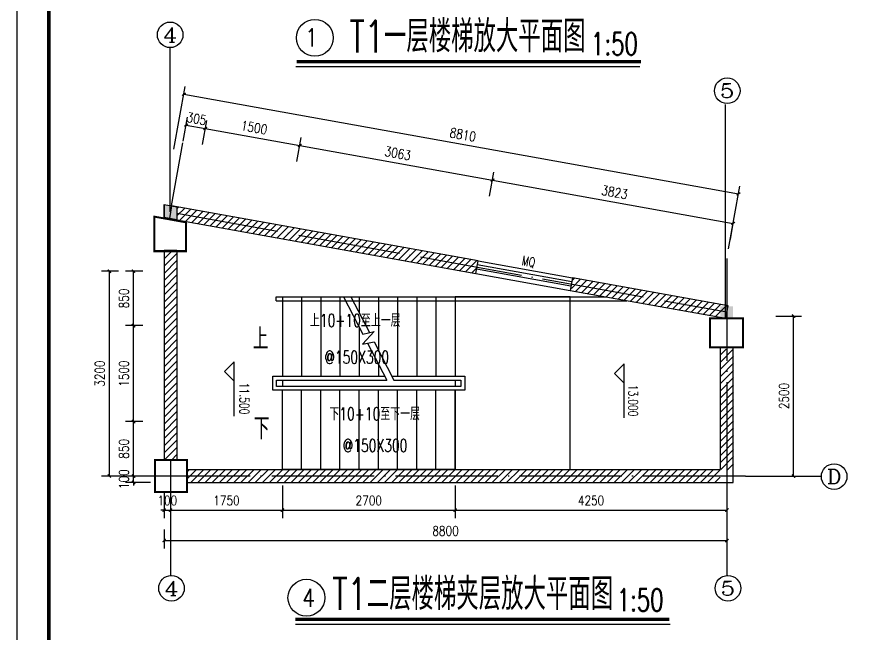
# Model space of a CAD drawing. Header units: millimetres. Extents: x 591771 to 1936534, y -622016 to 355666.
# Drawn here: x 691156 to 717465, y 182249 to 201542 of the extents above; entities that cross this region are included whole.
import ezdxf
from ezdxf.enums import TextEntityAlignment as Align

# ---------------------------------------------------------------- set-up
doc = ezdxf.new("R2010")
doc.units = ezdxf.units.MM
doc.header["$LTSCALE"] = 80
doc.linetypes.add('DOTE', pattern=[2.42, 2, -0.2, 0.02, -0.2])
for name, color, linetype in [('\\M+5BDA8-\\M+5B1EA\\M+5B8DF', 3, 'Continuous'), ('\\M+5BDA8-\\M+5B3DF\\M+5B4E7', 3, 'Continuous'), ('\\M+5BDA8-\\M+5B4B0', 4, 'Continuous'), ('\\M+5BDA8-\\M+5BCFD\\M+5CDB7', 3, 'Continuous'), ('\\M+5BDA8-\\M+5C2A5\\M+5CCDD', 2, 'Continuous'), ('\\M+5BDA8-\\M+5C3C5\\M+5B4B0\\M+5B1E0\\M+5BAC5', 7, 'Continuous'), ('\\M+5BDA8-\\M+5C7BD-\\M+5D7A9', 31, 'Continuous'), ('\\M+5BDA8-\\M+5D6E1', 17, 'DOTE'), ('\\M+5BDA8-\\M+5D6E1-\\M+5B1EA\\M+5D7A2', 3, 'Continuous'), ('\\M+5C1A2\\M+5C3E6\\M+5CFDF\\M+5CCF51', 7, 'Continuous'), ('\\M+5C1A2\\M+5C3E6\\M+5CFDF\\M+5CCF55', 140, 'Continuous'), ('\\M+5C1A2\\M+5C3E6\\M+5CFF4\\M+5CCF53', 252, 'Continuous'), ('\\M+5CDBC\\M+5BFF2', 252, 'Continuous'), ('AXIS', 3, 'Continuous'), ('AXIS_TEXT', 7, 'Continuous'), ('DIM_SYMB', 3, 'Continuous'), ('PUB_TAB', 7, 'Continuous'), ('PUB_TEXT', 7, 'Continuous'), ('WALL', 31, 'Continuous')]:
    doc.layers.add(name, color=color, linetype=linetype)
doc.styles.add('_HZTXT', font='txt.shx', dxfattribs={"width": 0.8, "bigfont": 'hztxt.shx'})
doc.styles.add('A-AXIS-LABEL', font='COMPLEX', dxfattribs={"bigfont": 'GBCBIG'})
doc.styles.add('A-STANDARD', font='SIMPLEX', dxfattribs={"bigfont": 'GBCBIG'})
doc.styles.add('A-WIN-LABEL', font='SIMPLEX', dxfattribs={"bigfont": 'GBCBIG'})
doc.styles.add('DIM_FONT', font='SIMPLEX.shx', dxfattribs={"width": 0.8})
doc.dimstyles.new('DIMN50', dxfattribs={"dimscale": 0.5, "dimtxt": 300, "dimasz": 100, "dimexe": 250, "dimexo": 300, "dimgap": 150, "dimtad": 1, "dimdec": 0, "dimzin": 0, "dimdsep": 46, "dimtxsty": 'DIM_FONT', "dimblk": 'ARCHTICK', "dimcen": 0.09, "dimclrt": 7, "dimazin": 2, "dimtfac": 1, "dimtdec": 0, "dimtix": 1, "dimtmove": 2, "dimatfit": 3, "dimldrblk": 'ARCHTICK', "dimfxl": 0, "dimtolj": 1, "dimtzin": 0, "dimarcsym": 0})

# ---------------------------------------------------------------- blocks, each defined once
blk = doc.blocks.new('\\M+5B6FE\\M+5CEAC\\M+5B4B0\\M+5BFE2$\\M+5CFB5\\M+5CDB3\\M+5CDBC\\M+5BFE2$00000001')
at = {"color": 0}
for points in [[(-0.5, 0.5), (-0.5, -0.5)], [(-0.5, 0.5), (0.5, 0.5)], [(0.5, -0.5), (0.5, 0.5)], [(0.5, 0.1667), (-0.5, 0.1667)], [(0.5, -0.1667), (-0.5, -0.1667)], [(-0.5, -0.5), (0.5, -0.5)]]:
    blk.add_lwpolyline(points, dxfattribs=at)
blk = doc.blocks.new('_ArchTick')
at = {"color": 0, "linetype": 'ByBlock', "const_width": 0.4}
blk.add_lwpolyline([(-0.5, -0.5), (0.5, 0.5)], dxfattribs=at)
blk = doc.blocks.new('*D963')
at = {"layer": '\\M+5BDA8-\\M+5B3DF\\M+5B4E7', "color": 0, "lineweight": -2, "transparency": 16777216}
for p, q in [((700987, 192839), (700719, 192839)), ((700844, 191989), (700844, 192839)), ((700987, 191989), (700719, 191989))]:
    blk.add_line(p, q, dxfattribs=at)
at = {"layer": 'Defpoints', "color": 0, "transparency": 16777216}
for p in [(700844, 192839), (701137, 192839), (701137, 191989)]:
    blk.add_point(p, dxfattribs=at)
at = {"layer": '\\M+5BDA8-\\M+5B3DF\\M+5B4E7', "color": 0, "lineweight": -2, "transparency": 16777216, "xscale": 50, "yscale": 50, "zscale": 50}
for p, rotation in [((700844, 192839), 90), ((700844, 191989), 270)]:
    blk.add_blockref('_ArchTick', p, dxfattribs=dict(at, rotation=rotation))
at = {"layer": '\\M+5BDA8-\\M+5B3DF\\M+5B4E7', "color": 7, "transparency": 16777216, "insert": (700694, 192414), "char_height": 150, "attachment_point": 5, "rotation": 90, "style": 'DIM_FONT'}
blk.add_mtext('\\A1;850', dxfattribs=at)
blk = doc.blocks.new('*D964')
at = {"layer": '\\M+5BDA8-\\M+5B3DF\\M+5B4E7', "color": 0, "lineweight": -2, "transparency": 16777216}
for p, q in [((700987, 194339), (700719, 194339)), ((700844, 192839), (700844, 194339)), ((700987, 192839), (700719, 192839))]:
    blk.add_line(p, q, dxfattribs=at)
at = {"layer": 'Defpoints', "color": 0, "transparency": 16777216}
for p in [(700844, 194339), (701137, 194339), (701137, 192839)]:
    blk.add_point(p, dxfattribs=at)
at = {"layer": '\\M+5BDA8-\\M+5B3DF\\M+5B4E7', "color": 0, "lineweight": -2, "transparency": 16777216, "xscale": 50, "yscale": 50, "zscale": 50}
for p, rotation in [((700844, 194339), 90), ((700844, 192839), 270)]:
    blk.add_blockref('_ArchTick', p, dxfattribs=dict(at, rotation=rotation))
at = {"layer": '\\M+5BDA8-\\M+5B3DF\\M+5B4E7', "color": 7, "transparency": 16777216, "insert": (700694, 193589), "char_height": 150, "attachment_point": 5, "rotation": 90, "style": 'DIM_FONT'}
blk.add_mtext('\\A1;1500', dxfattribs=at)
blk = doc.blocks.new('*D965')
at = {"layer": '\\M+5BDA8-\\M+5B3DF\\M+5B4E7', "color": 0, "lineweight": -2, "transparency": 16777216}
for p, q in [((700987, 195189), (700719, 195189)), ((700844, 194339), (700844, 195189)), ((700987, 194339), (700719, 194339))]:
    blk.add_line(p, q, dxfattribs=at)
at = {"layer": 'Defpoints', "color": 0, "transparency": 16777216}
for p in [(700844, 195189), (701137, 195189), (701137, 194339)]:
    blk.add_point(p, dxfattribs=at)
at = {"layer": '\\M+5BDA8-\\M+5B3DF\\M+5B4E7', "color": 0, "lineweight": -2, "transparency": 16777216, "xscale": 50, "yscale": 50, "zscale": 50}
for p, rotation in [((700844, 195189), 90), ((700844, 194339), 270)]:
    blk.add_blockref('_ArchTick', p, dxfattribs=dict(at, rotation=rotation))
at = {"layer": '\\M+5BDA8-\\M+5B3DF\\M+5B4E7', "color": 7, "transparency": 16777216, "insert": (700694, 194764), "char_height": 150, "attachment_point": 5, "rotation": 90, "style": 'DIM_FONT'}
blk.add_mtext('\\A1;850', dxfattribs=at)
blk = doc.blocks.new('*D966')
at = {"layer": '\\M+5BDA8-\\M+5B3DF\\M+5B4E7', "color": 0, "lineweight": -2, "transparency": 16777216}
for p, q in [((700609, 195189), (700341, 195189)), ((700466, 191989), (700466, 195189)), ((700609, 191989), (700341, 191989))]:
    blk.add_line(p, q, dxfattribs=at)
at = {"layer": 'Defpoints', "color": 0, "transparency": 16777216}
for p in [(700466, 195189), (700759, 195189), (700759, 191989)]:
    blk.add_point(p, dxfattribs=at)
at = {"layer": '\\M+5BDA8-\\M+5B3DF\\M+5B4E7', "color": 0, "lineweight": -2, "transparency": 16777216, "xscale": 50, "yscale": 50, "zscale": 50}
for p, rotation in [((700466, 195189), 90), ((700466, 191989), 270)]:
    blk.add_blockref('_ArchTick', p, dxfattribs=dict(at, rotation=rotation))
at = {"layer": '\\M+5BDA8-\\M+5B3DF\\M+5B4E7', "color": 7, "transparency": 16777216, "insert": (700316, 193589), "char_height": 150, "attachment_point": 5, "rotation": 90, "style": 'DIM_FONT'}
blk.add_mtext('\\A1;3200', dxfattribs=at)
blk = doc.blocks.new('*D967')
at = {"layer": '\\M+5BDA8-\\M+5B3DF\\M+5B4E7', "color": 0, "lineweight": -2, "transparency": 16777216}
for p, q in [((701107, 191989), (700719, 191989)), ((700844, 191989), (700844, 192039)), ((700844, 191889), (700844, 191989)), ((701107, 191889), (700719, 191889)), ((700844, 191889), (700844, 191839))]:
    blk.add_line(p, q, dxfattribs=at)
at = {"layer": 'Defpoints', "color": 0, "transparency": 16777216}
for p in [(700844, 191989), (701257, 191989), (701257, 191889)]:
    blk.add_point(p, dxfattribs=at)
at = {"layer": '\\M+5BDA8-\\M+5B3DF\\M+5B4E7', "color": 0, "lineweight": -2, "transparency": 16777216, "xscale": 50, "yscale": 50, "zscale": 50}
for p, rotation in [((700844, 191989), 270), ((700844, 191889), 90)]:
    blk.add_blockref('_ArchTick', p, dxfattribs=dict(at, rotation=rotation))
at = {"layer": '\\M+5BDA8-\\M+5B3DF\\M+5B4E7', "color": 7, "transparency": 16777216, "insert": (700694, 191939), "char_height": 150, "attachment_point": 5, "rotation": 90, "style": 'DIM_FONT'}
blk.add_mtext('\\A1;100', dxfattribs=at)
blk = doc.blocks.new('*D968')
at = {"layer": '\\M+5BDA8-\\M+5B3DF\\M+5B4E7', "color": 0, "lineweight": -2, "transparency": 16777216}
for p, q in [((701422, 191839), (701422, 191331)), ((703172, 191839), (703172, 191331)), ((701422, 191456), (703172, 191456))]:
    blk.add_line(p, q, dxfattribs=at)
at = {"layer": 'Defpoints', "color": 0, "transparency": 16777216}
for p in [(701422, 191989), (703172, 191989), (703172, 191456)]:
    blk.add_point(p, dxfattribs=at)
at = {"layer": '\\M+5BDA8-\\M+5B3DF\\M+5B4E7', "color": 0, "lineweight": -2, "transparency": 16777216, "xscale": 50, "yscale": 50, "zscale": 50, "rotation": 180}
blk.add_blockref('_ArchTick', (701422, 191456), dxfattribs=at)
at = {"layer": '\\M+5BDA8-\\M+5B3DF\\M+5B4E7', "color": 0, "lineweight": -2, "transparency": 16777216, "xscale": 50, "yscale": 50, "zscale": 50}
blk.add_blockref('_ArchTick', (703172, 191456), dxfattribs=at)
at = {"layer": '\\M+5BDA8-\\M+5B3DF\\M+5B4E7', "color": 7, "transparency": 16777216, "insert": (702297, 191606), "char_height": 150, "attachment_point": 5, "style": 'DIM_FONT'}
blk.add_mtext('\\A1;1750', dxfattribs=at)
blk = doc.blocks.new('*D969')
at = {"layer": '\\M+5BDA8-\\M+5B3DF\\M+5B4E7', "color": 0, "lineweight": -2, "transparency": 16777216}
for p, q in [((703172, 191839), (703172, 191331)), ((705872, 191839), (705872, 191331)), ((703172, 191456), (705872, 191456))]:
    blk.add_line(p, q, dxfattribs=at)
at = {"layer": 'Defpoints', "color": 0, "transparency": 16777216}
for p in [(703172, 191989), (705872, 191989), (705872, 191456)]:
    blk.add_point(p, dxfattribs=at)
at = {"layer": '\\M+5BDA8-\\M+5B3DF\\M+5B4E7', "color": 0, "lineweight": -2, "transparency": 16777216, "xscale": 50, "yscale": 50, "zscale": 50, "rotation": 180}
blk.add_blockref('_ArchTick', (703172, 191456), dxfattribs=at)
at = {"layer": '\\M+5BDA8-\\M+5B3DF\\M+5B4E7', "color": 0, "lineweight": -2, "transparency": 16777216, "xscale": 50, "yscale": 50, "zscale": 50}
blk.add_blockref('_ArchTick', (705872, 191456), dxfattribs=at)
at = {"layer": '\\M+5BDA8-\\M+5B3DF\\M+5B4E7', "color": 7, "transparency": 16777216, "insert": (704522, 191606), "char_height": 150, "attachment_point": 5, "style": 'DIM_FONT'}
blk.add_mtext('\\A1;2700', dxfattribs=at)
blk = doc.blocks.new('*D970')
at = {"layer": '\\M+5BDA8-\\M+5B3DF\\M+5B4E7', "color": 0, "lineweight": -2, "transparency": 16777216}
for p, q in [((705872, 191839), (705872, 191331)), ((710122, 191839), (710122, 191331)), ((705872, 191456), (710122, 191456))]:
    blk.add_line(p, q, dxfattribs=at)
at = {"layer": 'Defpoints', "color": 0, "transparency": 16777216}
for p in [(705872, 191989), (710122, 191989), (710122, 191456)]:
    blk.add_point(p, dxfattribs=at)
at = {"layer": '\\M+5BDA8-\\M+5B3DF\\M+5B4E7', "color": 0, "lineweight": -2, "transparency": 16777216, "xscale": 50, "yscale": 50, "zscale": 50, "rotation": 180}
blk.add_blockref('_ArchTick', (705872, 191456), dxfattribs=at)
at = {"layer": '\\M+5BDA8-\\M+5B3DF\\M+5B4E7', "color": 0, "lineweight": -2, "transparency": 16777216, "xscale": 50, "yscale": 50, "zscale": 50}
blk.add_blockref('_ArchTick', (710122, 191456), dxfattribs=at)
at = {"layer": '\\M+5BDA8-\\M+5B3DF\\M+5B4E7', "color": 7, "transparency": 16777216, "insert": (707997, 191606), "char_height": 150, "attachment_point": 5, "style": 'DIM_FONT'}
blk.add_mtext('\\A1;4250', dxfattribs=at)
blk = doc.blocks.new('*D971')
at = {"layer": '\\M+5BDA8-\\M+5B3DF\\M+5B4E7', "color": 0, "lineweight": -2, "transparency": 16777216}
for p, q in [((701322, 191753), (701322, 191331)), ((701422, 191753), (701422, 191331)), ((701322, 191456), (701272, 191456)), ((701322, 191456), (701422, 191456)), ((701422, 191456), (701472, 191456))]:
    blk.add_line(p, q, dxfattribs=at)
at = {"layer": 'Defpoints', "color": 0, "transparency": 16777216}
for p in [(701322, 191903), (701422, 191903), (701422, 191456)]:
    blk.add_point(p, dxfattribs=at)
at = {"layer": '\\M+5BDA8-\\M+5B3DF\\M+5B4E7', "color": 0, "lineweight": -2, "transparency": 16777216, "xscale": 50, "yscale": 50, "zscale": 50}
blk.add_blockref('_ArchTick', (701322, 191456), dxfattribs=at)
at = {"layer": '\\M+5BDA8-\\M+5B3DF\\M+5B4E7', "color": 0, "lineweight": -2, "transparency": 16777216, "xscale": 50, "yscale": 50, "zscale": 50, "rotation": 180}
blk.add_blockref('_ArchTick', (701422, 191456), dxfattribs=at)
at = {"layer": '\\M+5BDA8-\\M+5B3DF\\M+5B4E7', "color": 7, "transparency": 16777216, "insert": (701372, 191606), "char_height": 150, "attachment_point": 5, "style": 'DIM_FONT'}
blk.add_mtext('\\A1;100', dxfattribs=at)
blk = doc.blocks.new('*D972')
at = {"layer": '\\M+5BDA8-\\M+5B3DF\\M+5B4E7', "color": 0, "lineweight": -2, "transparency": 16777216}
for p, q in [((701322, 191154), (701322, 190856)), ((710122, 191154), (710122, 190856)), ((701322, 190981), (710122, 190981))]:
    blk.add_line(p, q, dxfattribs=at)
at = {"layer": 'Defpoints', "color": 0, "transparency": 16777216}
for p in [(701322, 191304), (710122, 191304), (710122, 190981)]:
    blk.add_point(p, dxfattribs=at)
at = {"layer": '\\M+5BDA8-\\M+5B3DF\\M+5B4E7', "color": 0, "lineweight": -2, "transparency": 16777216, "xscale": 50, "yscale": 50, "zscale": 50, "rotation": 180}
blk.add_blockref('_ArchTick', (701322, 190981), dxfattribs=at)
at = {"layer": '\\M+5BDA8-\\M+5B3DF\\M+5B4E7', "color": 0, "lineweight": -2, "transparency": 16777216, "xscale": 50, "yscale": 50, "zscale": 50}
blk.add_blockref('_ArchTick', (710122, 190981), dxfattribs=at)
at = {"layer": '\\M+5BDA8-\\M+5B3DF\\M+5B4E7', "color": 7, "transparency": 16777216, "insert": (705722, 191131), "char_height": 150, "attachment_point": 5, "style": 'DIM_FONT'}
blk.add_mtext('\\A1;8800', dxfattribs=at)
blk = doc.blocks.new('*D973')
at = {"layer": '\\M+5BDA8-\\M+5B3DF\\M+5B4E7', "color": 0, "lineweight": -2, "transparency": 16777216}
for p, q in [((701621, 197221), (701688, 197596)), ((701666, 197473), (701966, 197419)), ((701921, 197168), (701988, 197542))]:
    blk.add_line(p, q, dxfattribs=at)
at = {"layer": 'Defpoints', "color": 0, "transparency": 16777216}
for p in [(701966, 197419), (701594, 197074), (701894, 197020)]:
    blk.add_point(p, dxfattribs=at)
at = {"layer": '\\M+5BDA8-\\M+5B3DF\\M+5B4E7', "color": 0, "lineweight": -2, "transparency": 16777216, "xscale": 50, "yscale": 50, "zscale": 50}
for p, rotation in [((701666, 197473), 169.8236399644768), ((701966, 197419), 349.8236399644767)]:
    blk.add_blockref('_ArchTick', p, dxfattribs=dict(at, rotation=rotation))
at = {"layer": '\\M+5BDA8-\\M+5B3DF\\M+5B4E7', "color": 7, "transparency": 16777216, "insert": (701829, 197571), "char_height": 150, "attachment_point": 5, "rotation": 349.8236, "style": 'DIM_FONT'}
blk.add_mtext('\\A1;305', dxfattribs=at)
blk = doc.blocks.new('*D974')
at = {"layer": '\\M+5BDA8-\\M+5B3DF\\M+5B4E7', "color": 0, "lineweight": -2, "transparency": 16777216}
for p, q in [((701921, 197168), (701988, 197542)), ((701966, 197419), (703442, 197154)), ((703397, 196903), (703464, 197277))]:
    blk.add_line(p, q, dxfattribs=at)
at = {"layer": 'Defpoints', "color": 0, "transparency": 16777216}
for p in [(703442, 197154), (701894, 197020), (703370, 196755)]:
    blk.add_point(p, dxfattribs=at)
at = {"layer": '\\M+5BDA8-\\M+5B3DF\\M+5B4E7', "color": 0, "lineweight": -2, "transparency": 16777216, "xscale": 50, "yscale": 50, "zscale": 50}
for p, rotation in [((701966, 197419), 169.8236399644771), ((703442, 197154), 349.8236399644771)]:
    blk.add_blockref('_ArchTick', p, dxfattribs=dict(at, rotation=rotation))
at = {"layer": '\\M+5BDA8-\\M+5B3DF\\M+5B4E7', "color": 7, "transparency": 16777216, "insert": (702730, 197434), "char_height": 150, "attachment_point": 5, "rotation": 349.8236, "style": 'DIM_FONT'}
blk.add_mtext('\\A1;1500', dxfattribs=at)
blk = doc.blocks.new('*D975')
at = {"layer": '\\M+5BDA8-\\M+5B3DF\\M+5B4E7', "color": 0, "lineweight": -2, "transparency": 16777216}
for p, q in [((703397, 196903), (703464, 197277)), ((703442, 197154), (706457, 196613)), ((706412, 196361), (706479, 196736))]:
    blk.add_line(p, q, dxfattribs=at)
at = {"layer": 'Defpoints', "color": 0, "transparency": 16777216}
for p in [(703370, 196755), (706457, 196613), (706385, 196214)]:
    blk.add_point(p, dxfattribs=at)
at = {"layer": '\\M+5BDA8-\\M+5B3DF\\M+5B4E7', "color": 0, "lineweight": -2, "transparency": 16777216, "xscale": 50, "yscale": 50, "zscale": 50}
for p, rotation in [((703442, 197154), 169.8236399644766), ((706457, 196613), 349.8236399644766)]:
    blk.add_blockref('_ArchTick', p, dxfattribs=dict(at, rotation=rotation))
at = {"layer": '\\M+5BDA8-\\M+5B3DF\\M+5B4E7', "color": 7, "transparency": 16777216, "insert": (704976, 197031), "char_height": 150, "attachment_point": 5, "rotation": 349.8236, "style": 'DIM_FONT'}
blk.add_mtext('\\A1;3063', dxfattribs=at)
blk = doc.blocks.new('*D976')
at = {"layer": '\\M+5BDA8-\\M+5B3DF\\M+5B4E7', "color": 0, "lineweight": -2, "transparency": 16777216}
for p, q in [((706412, 196361), (706479, 196736)), ((706457, 196613), (710220, 195937)), ((710175, 195686), (710242, 196060))]:
    blk.add_line(p, q, dxfattribs=at)
at = {"layer": 'Defpoints', "color": 0, "transparency": 16777216}
for p in [(706385, 196214), (710220, 195937), (710148, 195538)]:
    blk.add_point(p, dxfattribs=at)
at = {"layer": '\\M+5BDA8-\\M+5B3DF\\M+5B4E7', "color": 0, "lineweight": -2, "transparency": 16777216, "xscale": 50, "yscale": 50, "zscale": 50}
for p, rotation in [((706457, 196613), 169.8236399644766), ((710220, 195937), 349.8236399644766)]:
    blk.add_blockref('_ArchTick', p, dxfattribs=dict(at, rotation=rotation))
at = {"layer": '\\M+5BDA8-\\M+5B3DF\\M+5B4E7', "color": 7, "transparency": 16777216, "insert": (708365, 196423), "char_height": 150, "attachment_point": 5, "rotation": 349.8236, "style": 'DIM_FONT'}
blk.add_mtext('\\A1;3823', dxfattribs=at)
blk = doc.blocks.new('*D977')
at = {"layer": '\\M+5BDA8-\\M+5B3DF\\M+5B4E7', "color": 0, "lineweight": -2, "transparency": 16777216}
for p, q in [((701476, 197095), (701653, 198077)), ((701631, 197954), (710302, 196397)), ((710148, 195538), (710325, 196520))]:
    blk.add_line(p, q, dxfattribs=at)
at = {"layer": 'Defpoints', "color": 0, "transparency": 16777216}
for p in [(701450, 196947), (710302, 196397), (710122, 195391)]:
    blk.add_point(p, dxfattribs=at)
at = {"layer": '\\M+5BDA8-\\M+5B3DF\\M+5B4E7', "color": 0, "lineweight": -2, "transparency": 16777216, "xscale": 50, "yscale": 50, "zscale": 50}
for p, rotation in [((701631, 197954), 169.8236971619176), ((710302, 196397), 349.8236971619177)]:
    blk.add_blockref('_ArchTick', p, dxfattribs=dict(at, rotation=rotation))
at = {"layer": '\\M+5BDA8-\\M+5B3DF\\M+5B4E7', "color": 7, "transparency": 16777216, "insert": (705993, 197323), "char_height": 150, "attachment_point": 5, "rotation": 349.8237, "style": 'DIM_FONT'}
blk.add_mtext('\\A1;8810', dxfattribs=at)
blk = doc.blocks.new('*D978')
at = {"layer": '\\M+5BDA8-\\M+5B3DF\\M+5B4E7', "color": 0, "lineweight": -2, "transparency": 16777216}
for p, q in [((710888, 194489), (711289, 194489)), ((711164, 191989), (711164, 194489)), ((710888, 191989), (711289, 191989))]:
    blk.add_line(p, q, dxfattribs=at)
at = {"layer": 'Defpoints', "color": 0, "transparency": 16777216}
for p in [(710738, 194489), (711164, 194489), (710738, 191989)]:
    blk.add_point(p, dxfattribs=at)
at = {"layer": '\\M+5BDA8-\\M+5B3DF\\M+5B4E7', "color": 0, "lineweight": -2, "transparency": 16777216, "xscale": 50, "yscale": 50, "zscale": 50}
for p, rotation in [((711164, 194489), 90), ((711164, 191989), 270)]:
    blk.add_blockref('_ArchTick', p, dxfattribs=dict(at, rotation=rotation))
at = {"layer": '\\M+5BDA8-\\M+5B3DF\\M+5B4E7', "color": 7, "transparency": 16777216, "insert": (711014, 193239), "char_height": 150, "attachment_point": 5, "rotation": 90, "style": 'DIM_FONT'}
blk.add_mtext('\\A1;2500', dxfattribs=at)
blk = doc.blocks.new('Y4')
at = {"layer": '\\M+5C1A2\\M+5C3E6\\M+5CFF4\\M+5CCF53'}
for points in [[(701321.8, 196233.5), (701321.8, 196030.3), (701521.8, 195994.4), (701521.8, 196197.6)], [(710018.8, 194438.8), (710218.8, 194438.8), (710218.8, 194638.8), (710018.8, 194638.8)]]:
    blk.add_hatch(color=256, dxfattribs=at).paths.add_polyline_path(points)
h = blk.add_hatch(dxfattribs=at)
h.set_pattern_fill('ANSI31', color=256, scale=50, style=0)
h.set_pattern_definition([(45, (96029.86, 494545.14), (-56.126601, 56.126601), [])])
h.paths.add_polyline_path([(706230.6, 195352.4), (701521.8, 196197.6), (701521.8, 195994.4), (706195.2, 195155.5)])
h = blk.add_hatch(dxfattribs=at)
h.set_pattern_fill('ANSI31', color=256, scale=50, style=0)
h.set_pattern_definition([(45, (74044.12, 494761.55), (-56.126601, 56.126601), [])])
h.paths.add_polyline_path([(701521.8, 195512.4), (701321.8, 195512.4), (701321.8, 192238.6), (701521.8, 192238.6)])
h = blk.add_hatch(dxfattribs=at)
h.set_pattern_fill('ANSI31', color=256, scale=50, style=0)
h.set_pattern_definition([(45, (96032.49, 494543.88), (-56.126601, 56.126601), [])])
h.paths.add_polyline_path([(701682, 192087.3), (701682, 191887.3), (710016, 191887.3), (710016, 192087.3)])
h.paths.add_polyline_path([(710224.4, 193971.5), (710024.4, 193971.5), (710024.4, 192087.3), (710224.4, 192087.3)])
h.paths.add_polyline_path([(710142.1, 194649.5), (707709.6, 195086.1), (707686.5, 194887.1), (710008.9, 194470.2)])
at = {"layer": '\\M+5BDA8-\\M+5B1EA\\M+5B8DF'}
for p, q in [((702268.3, 193621.9), (702418.3, 193771.9)), ((702418.3, 192926.9), (702418.3, 193771.9)), ((708363.3, 193590.8), (708513.3, 193740.8)), ((708513.3, 192895.8), (708513.3, 193740.8)), ((702268.3, 193621.9), (702418.3, 193471.9)), ((708363.3, 193590.8), (708513.3, 193440.8))]:
    blk.add_line(p, q, dxfattribs=at)
at = {"layer": '\\M+5BDA8-\\M+5BCFD\\M+5CDB7'}
for points in [[(703021.8, 194138.6, 0, 0, 0), (704071.8, 194138.6, 80, 0, 0), (704371.8, 194138.6, 0, 0, 0)], [(703021.8, 192738.6, 0, 0, 0), (706771.8, 192738.6, 0, 0, 0), (706771.8, 194138.6, 0, 0, 0), (704971.8, 194138.6, 80, 0, 0), (704671.8, 194138.6, 0, 0, 0)]]:
    blk.add_lwpolyline(points, format="xyseb", dxfattribs=at)
at = {"layer": '\\M+5BDA8-\\M+5C2A5\\M+5CCDD'}
for p, q in [((703171.8, 194788.6), (704127.7, 194788.6)), ((703171.8, 194788.6), (703171.8, 193548.6)), ((703471.8, 194788.6), (703471.8, 193548.6)), ((703771.8, 194788.6), (703771.8, 193548.6)), ((704071.8, 194788.6), (704071.8, 193548.6)), ((704127.7, 194788.6), (704429.8, 194207.1)), ((704240.4, 194788.6), (705871.8, 194788.6)), ((704240.4, 194788.6), (704530.9, 194229.4)), ((704371.8, 194788.6), (704371.8, 194535.7)), ((704671.8, 194788.6), (704671.8, 193958.3)), ((704971.8, 194788.6), (704971.8, 193548.6)), ((705271.8, 194788.6), (705271.8, 193548.6)), ((705571.8, 194788.6), (705571.8, 193548.6)), ((705871.8, 194788.6), (705871.8, 193548.6)), ((707671.8, 194788.6), (705871.8, 194788.6)), ((705871.8, 194788.6), (705871.8, 193548.6)), ((707671.8, 192088.6), (707671.8, 194788.6)), ((704371.8, 194318.8), (704371.8, 193548.6)), ((704604.1, 194245.6), (704422.2, 194047.4)), ((704429.8, 194207.1), (704604.1, 194245.6)), ((704422.2, 194047.4), (704604.6, 194087.7)), ((704503.5, 194065.4), (704803.2, 193488.6)), ((704604.6, 194087.7), (704915.9, 193488.6)), ((704671.8, 193741.4), (704671.8, 193548.6)), ((703021.8, 193328.6), (703021.8, 193548.6)), ((703021.8, 193548.6), (704772, 193548.6)), ((704884.7, 193548.6), (706021.8, 193548.6)), ((706021.8, 193548.6), (706021.8, 193328.6)), ((703081.8, 193388.6), (703081.8, 193488.6)), ((703081.8, 193488.6), (704803.2, 193488.6)), ((705961.8, 193388.6), (703081.8, 193388.6)), ((703171.8, 193488.6), (704803.2, 193488.6)), ((703171.8, 193488.6), (703171.8, 193388.6)), ((705871.8, 193388.6), (703171.8, 193388.6)), ((704915.9, 193488.6), (705871.8, 193488.6)), ((704915.9, 193488.6), (705961.8, 193488.6)), ((705871.8, 193488.6), (705871.8, 193388.6)), ((705961.8, 193488.6), (705961.8, 193388.6)), ((706021.8, 193328.6), (703021.8, 193328.6)), ((703171.8, 192088.6), (703171.8, 193328.6)), ((703471.8, 192088.6), (703471.8, 193328.6)), ((703771.8, 192088.6), (703771.8, 193328.6)), ((704071.8, 192088.6), (704071.8, 193328.6)), ((704371.8, 192088.6), (704371.8, 193328.6)), ((704671.8, 192088.6), (704671.8, 193328.6)), ((704971.8, 192088.6), (704971.8, 193328.6)), ((705271.8, 192088.6), (705271.8, 193328.6)), ((705571.8, 192088.6), (705571.8, 193328.6)), ((705871.8, 192088.6), (705871.8, 193328.6)), ((705871.8, 193328.6), (705871.8, 192088.6)), ((705871.8, 192088.6), (703171.8, 192088.6)), ((705871.8, 192088.6), (707671.8, 192088.6))]:
    blk.add_line(p, q, dxfattribs=at)
at = {"layer": '\\M+5BDA8-\\M+5C7BD-\\M+5D7A9'}
for p, q in [((701439.5, 196212.4), (701404.1, 196015.6)), ((706230.6, 195352.4), (701439.5, 196212.4)), ((701404.1, 196015.6), (706195.2, 195155.5)), ((701321.8, 195512.4), (701321.8, 192238.6)), ((701521.8, 195512.4), (701321.8, 195512.4)), ((701521.8, 195512.4), (701521.8, 192238.6)), ((706195.2, 195155.5), (706230.6, 195352.4)), ((707707, 195087.4), (707671.6, 194890.5)), ((710139.5, 194650.7), (707707, 195087.4)), ((707671.6, 194890.5), (710104.1, 194453.9)), ((710104.1, 194453.9), (710139.5, 194650.7)), ((710021.8, 192088.6), (710021.8, 194000.4)), ((710021.8, 194000.4), (710221.8, 194000.4)), ((710221.8, 191888.6), (710221.8, 194000.4)), ((701521.8, 192238.6), (701321.8, 192238.6)), ((701679.3, 192088.6), (710021.8, 192088.6)), ((701679.3, 192088.6), (701679.3, 191888.6)), ((701679.3, 191888.6), (710221.8, 191888.6))]:
    blk.add_line(p, q, dxfattribs=at)
at = {"layer": '\\M+5BDA8-\\M+5D6E1', "ltscale": 10}
for p, q in [((701521.8, 196096), (710121.8, 194552.3)), ((710121.8, 195390.6), (710121.8, 191392)), ((710413.2, 191988.6), (700471.8, 191988.6))]:
    blk.add_line(p, q, dxfattribs=at)
at = {"layer": '\\M+5BDA8-\\M+5D6E1-\\M+5B1EA\\M+5D7A2'}
for p, q in [((701416, 196115), (701416, 198681.6)), ((710098.4, 194454.9), (710098.4, 197796.4)), ((701421.8, 192238.6), (701421.8, 190428.8)), ((710121.8, 192238.6), (710121.8, 190428.8)), ((710413.2, 191988.6), (711599.1, 191988.6))]:
    blk.add_line(p, q, dxfattribs=at)
for centre in [(701416.5, 198883.4), (710126.1, 198009.5), (711797.9, 191980.7), (701437.3, 190234.9), (710137.3, 190234.9)]:
    blk.add_circle(centre, 200, dxfattribs=at)
at = {"layer": '\\M+5C1A2\\M+5C3E6\\M+5CFDF\\M+5CCF55'}
for p, q in [((701439.5, 196212.4), (701616.1, 197196.7)), ((701321.8, 196233.5), (701321.8, 196012.4)), ((701321.8, 196233.5), (701521.8, 196197.6)), ((701521.8, 196197.6), (701521.8, 195994.4)), ((703071.8, 194728.6), (703071.8, 194788.6)), ((703071.8, 194788.6), (708226.6, 194788.6)), ((703071.8, 194728.6), (708556.9, 194728.6))]:
    blk.add_line(p, q, dxfattribs=at)
blk.add_lwpolyline([(701321.8, 196233.5), (701521.8, 196197.6), (701521.8, 195994.4), (701321.8, 196030.3), (701321.8, 196233.5)], dxfattribs=at)
at = {"layer": '\\M+5C1A2\\M+5C3E6\\M+5CFF4\\M+5CCF53'}
for p, q in [((701171.8, 196057.3), (701171.8, 195512.4)), ((701171.8, 195512.4), (701671.8, 195512.4))]:
    blk.add_line(p, q, dxfattribs=at)
at = {"layer": '\\M+5C1A2\\M+5C3E6\\M+5CFF4\\M+5CCF53', "const_width": 30}
for points in [[(701666, 195952.9), (701666, 195497.8), (701166, 195497.8), (701166, 196042.7), (701666, 195952.9)], [(710373.6, 194000.4), (710373.6, 194453.9), (709858.5, 194453.9), (709858.5, 194000.4), (710373.6, 194000.4)], [(701179.3, 192238.6), (701679.3, 192238.6), (701679.3, 191738.6), (701179.3, 191738.6), (701179.3, 192238.6)]]:
    blk.add_lwpolyline(points, dxfattribs=at)
at = {"layer": 'WALL'}
blk.add_line((701687, 195933.4), (701687.1, 195933.4), dxfattribs=at)
at = {"layer": '\\M+5BDA8-\\M+5B4B0'}
ref = blk.add_blockref('\\M+5B6FE\\M+5CEAC\\M+5B4B0\\M+5BFE2$\\M+5CFB5\\M+5CDB3\\M+5CDBC\\M+5BFE2$00000001', (706951.1, 195121.5), dxfattribs=dict(at, xscale=1500, yscale=-199.9999999999999, zscale=199.9999999999999, rotation=349.8236399644504))
ref.add_attrib('A', 'MQ', (706905.8, 195285.9), dxfattribs={"layer": '\\M+5BDA8-\\M+5C3C5\\M+5B4B0\\M+5B1E0\\M+5BAC5', "height": 148.75, "rotation": 349.82364, "style": 'A-WIN-LABEL', "width": 0.705882})
at = {"layer": '\\M+5BDA8-\\M+5B1EA\\M+5B8DF', "color": 7, "style": 'A-STANDARD', "width": 0.705882}
for s, p in [('11.500', (702502.7, 193446.7)), ('13.000', (708582.5, 193414.5))]:
    blk.add_text(s, height=148.75, rotation=270, dxfattribs=at).set_placement(p)
at = {"layer": 'PUB_TAB', "style": '_HZTXT', "width": 0.705882}
for s, p in [('上10+10至上一层', (703601.8, 194320.7)), ('@150X300', (703829.1, 193745.4)), ('下10+10至下一层', (703906, 192861.1)), ('@150X300', (704115.6, 192365.3))]:
    blk.add_text(s, height=200, dxfattribs=at).set_placement(p)
at = {"layer": 'PUB_TEXT', "style": 'A-AXIS-LABEL'}
for s, width, p, p2 in [('4', 1.3125, (701303.4, 198770.2), (701529.7, 198770.2)), ('5', 1.5, (710012.9, 197896.4), (710239.2, 197896.4)), ('D', 1.235294, (711684.8, 191867.6), (711911.1, 191867.6)), ('4', 1.3125, (701324.2, 190121.8), (701550.4, 190121.8)), ('5', 1.5, (710024.2, 190121.8), (710250.4, 190121.8))]:
    blk.add_text(s, height=226.3, dxfattribs=dict(at, width=width)).set_placement(p, p2, align=Align.FIT)
at = {"layer": 'PUB_TEXT', "style": 'A-STANDARD'}
for s, p in [('上', (702708.3, 193963.6)), ('下', (702726.9, 192563.6))]:
    blk.add_text(s, height=337.6, dxfattribs=at).set_placement(p)
at = {"layer": '\\M+5BDA8-\\M+5B3DF\\M+5B4E7'}
for p1, p2, distance, picture, middle in [((701449.9, 196947.2), (710121.8, 195390.6), 1022.8, '*D977', (705993, 197323.2)), ((701894, 197019.9), (703370.4, 196754.9), 405.3, '*D974', (702730.4, 197434)), ((703370.4, 196754.9), (706385.3, 196213.7), 405.3, '*D975', (704976, 197030.9)), ((706385.3, 196213.7), (710148.3, 195538.2), 405.3, '*D976', (708364.9, 196422.6)), ((700759.4, 191988.6), (700759.4, 195188.6), 293.5, '*D966', (700315.9, 193588.6)), ((701136.7, 194338.6), (701136.7, 195188.6), 292.5, '*D965', (700694.2, 194763.6)), ((710738.2, 191988.6), (710738.2, 194488.6), -426.1, '*D978', (711014.3, 193238.6)), ((701136.7, 192838.6), (701136.7, 194338.6), 292.5, '*D964', (700694.2, 193588.6)), ((701136.7, 191988.6), (701136.7, 192838.6), 292.5, '*D963', (700694.2, 192413.6)), ((701257.3, 191888.6), (701257.3, 191988.6), 413.2, '*D967', (700694.2, 191938.6)), ((701421.8, 191988.6), (703171.8, 191988.6), -532.9, '*D968', (702296.8, 191605.7)), ((703171.8, 191988.6), (705871.8, 191988.6), -532.9, '*D969', (704521.8, 191605.7)), ((705871.8, 191988.6), (710121.8, 191988.6), -532.9, '*D970', (707996.8, 191605.7)), ((701321.8, 191903.3), (701421.8, 191903.3), -447.7, '*D971', (701371.8, 191605.7)), ((701321.8, 191304.5), (710121.8, 191304.5), -323.9, '*D972', (705721.8, 191130.6))]:
    dim = blk.add_aligned_dim(p1=p1, p2=p2, distance=distance, dimstyle='DIMN50', dxfattribs=at)
    dim.commit()
    dim.dimension.update_dxf_attribs({"geometry": picture, "text_midpoint": middle})
dim = blk.add_linear_dim(base=(701965.7, 197418.9), p1=(701594.1, 197073.7), p2=(701894, 197019.9), angle=349.82364, dimstyle='DIMN50', dxfattribs=at)
dim.commit()
dim.dimension.update_dxf_attribs({"geometry": '*D973', "text_midpoint": (701828.6, 197571.1), "dimtype": 161})

msp = doc.modelspace()

# ---------------------------------------------------------------- linework, layer by layer
at = {"layer": '\\M+5CDBC\\M+5BFF2', "color": 2}
msp.add_lwpolyline([(691155.7, 163042.9), (775255.7, 163042.9), (775255.7, 222442.9), (691155.7, 222442.9)], close=True, dxfattribs=at)
at = {"layer": '\\M+5CDBC\\M+5BFF2', "color": 2, "const_width": 112.5}
msp.add_lwpolyline([(692155.7, 164042.9), (774255.7, 164042.9), (774255.7, 221442.9), (692155.7, 221442.9)], close=True, dxfattribs=at)
at = {"layer": 'AXIS'}
for p, q in [((699881.8, 199989.1), (710641.5, 199989.1)), ((699870.4, 182562.7), (711588.8, 182562.7))]:
    msp.add_line(p, q, dxfattribs=at)
at = {"layer": 'AXIS', "const_width": 100}
for points in [[(699906.2, 200139.1), (710670.9, 200139.1)], [(699866.4, 182712.7), (711557.2, 182712.7)]]:
    msp.add_lwpolyline(points, dxfattribs=at)
at = {"layer": 'DIM_SYMB'}
for centre in [(700475, 200887.1), (700210, 183388.4)]:
    msp.add_circle(centre, 576, dxfattribs=at)

# ---------------------------------------------------------------- block references
at = {"layer": '\\M+5C1A2\\M+5C3E6\\M+5CFDF\\M+5CCF51', "xscale": 2, "yscale": 2, "zscale": 2}
msp.add_blockref('Y4', (-706882.8, -196786.8), dxfattribs=at)

# ---------------------------------------------------------------- texts
at = {"layer": 'AXIS_TEXT', "style": '_HZTXT'}
for s, width, p, p2 in [('1', 3.072, (700169.5, 200619.4), (700577.6, 200619.4)), ('4', 1.024, (700074.5, 183106.5), (700482.6, 183106.5))]:
    msp.add_text(s, height=557.9, dxfattribs=dict(at, width=width)).set_placement(p, p2, align=Align.FIT)
at = {"layer": 'PUB_TEXT', "lineweight": 25, "style": '_HZTXT', "width": 0.7}
for s, height, p in [('T1一层楼梯放大平面图', 1000, (701557.3, 200432)), ('1:50', 700, (709107.8, 200348.9)), ('T1二层楼梯夹层放大平面图', 1000, (701020, 183005.5)), ('1:50', 700, (709912.3, 182970.4))]:
    msp.add_text(s, height=height, dxfattribs=at).set_placement(p)

doc.saveas('drawing.dxf')
